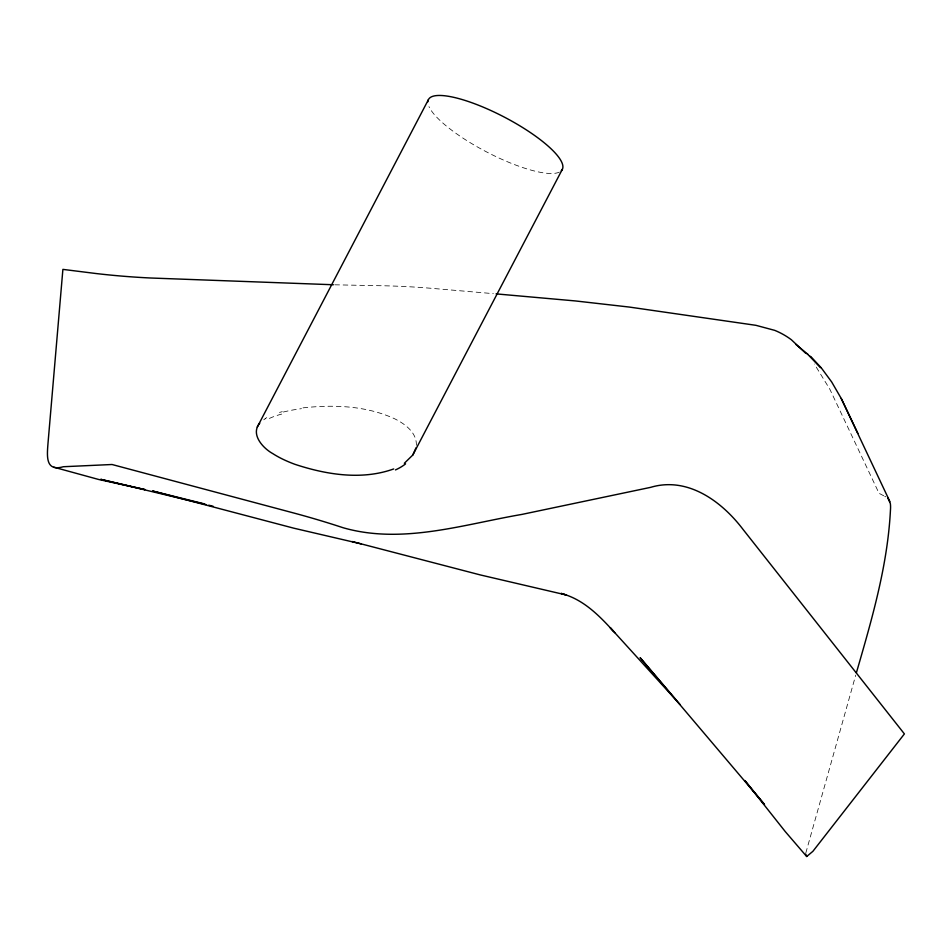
<?xml version="1.0" encoding="UTF-8"?>
<svg xmlns="http://www.w3.org/2000/svg" width="952" height="952" viewBox="0 0 952 952"><rect width="100%" height="100%" fill="white"/><g stroke="black" fill="none" stroke-linecap="round" stroke-linejoin="round"><path stroke-width="0.71" stroke-dasharray="4.76 3.57" d="M416.369 445.346C416.857 432.577 405.028 423.973 394.782 418.844C365.485 405.255 331.903 404.457 300.344 408.158M805.797 853.052L855.717 675.146M265.072 418.666L266.75 417.642M279.507 412.43L282.268 411.657M334.771 284.803L375.85 285.648A803.786 766.408 59.6 0 1 431.696 288.337L493.338 293.644M883.765 495.778L879.041 493.303L829.858 389.261L814.388 364.069M884.777 496.313L885.8 496.849M559.348 172.11A75.494 19.54 27.6 0 1 490.53 153.95A75.494 19.54 27.6 0 1 428.983 106.612M283.387 412.026A119.393 33.522 5.8 0 1 301.463 408.658M269.38 418.44A121.856 38.056 8.5 0 1 282.887 413.775M263.764 419.808A118.119 40.115 12.4 0 1 265.322 418.749"/><path stroke-width="1.43" d="M856.407 672.731C871.806 619.466 887.645 565.75 890.453 510.034A189.484 29.262 -60 0 0 890.31 503.418L887.871 498.11M416.012 447.845L412.835 454.985L404.326 463.291M259.753 423.2C250.174 434.219 262.954 448.249 272.855 453.652A61.88 21.182 13.3 0 0 294.918 464.314C326.31 474.667 361.82 480.451 393.712 468.943M257.29 427.055L428.352 99.781M412.835 454.985L562.418 169.182M805.666 854.051L806.701 856.514L812.889 851.326L904.4 733.909L743.084 529.479C721.794 501.371 687.689 476.238 650.573 487.364L521.91 514.413C463.41 524.409 402.22 544.711 343.16 527.753A913.016 870.556 59.6 0 0 293.632 512.973L112.027 464.505L63.344 466.73C45.03 472.002 47.064 455.687 48.04 442.787L62.892 269.38L95.89 273.51A847.685 808.272 59.6 0 0 150.797 278.008L333.367 284.755M496.075 293.882L575.413 300.939L629.462 307.079L755.924 325.322L774.749 330.368A74.316 70.853 59.6 0 1 791.338 339.721L805.713 353.287M361.177 543.889L293.811 528.193L152.534 490.982L204.418 503.894M205.858 504.5L100.722 479.332L145.025 489.602L98.591 479.463L53.824 467.194M208.738 505.191L213.07 506.238M563.405 594.107L561.18 593.393L566.5 595.048L480.379 574.948L352.109 541.521M564.25 594.369C585.087 600.783 600.581 617.051 614.79 632.711M807.915 354.37L795.682 344.267M806.868 353.501L820.85 367.603L810.069 356.167M810.568 356.714L821.873 368.65L831.667 381.954L841.247 398.483L889.942 501.716M613.159 630.878L610.256 627.713L680.085 704.539L640.113 657.701L764.515 804.499L744.833 780.521L785.21 831.524L806.701 856.514M857.907 433.457L841.247 398.483M427.888 101.781A75.494 19.54 27.6 0 1 503.441 116.644A75.494 19.54 27.6 0 1 561.24 170.836M405.576 463.862A132.114 56.965 17.5 0 1 395.461 469.919"/></g></svg>
